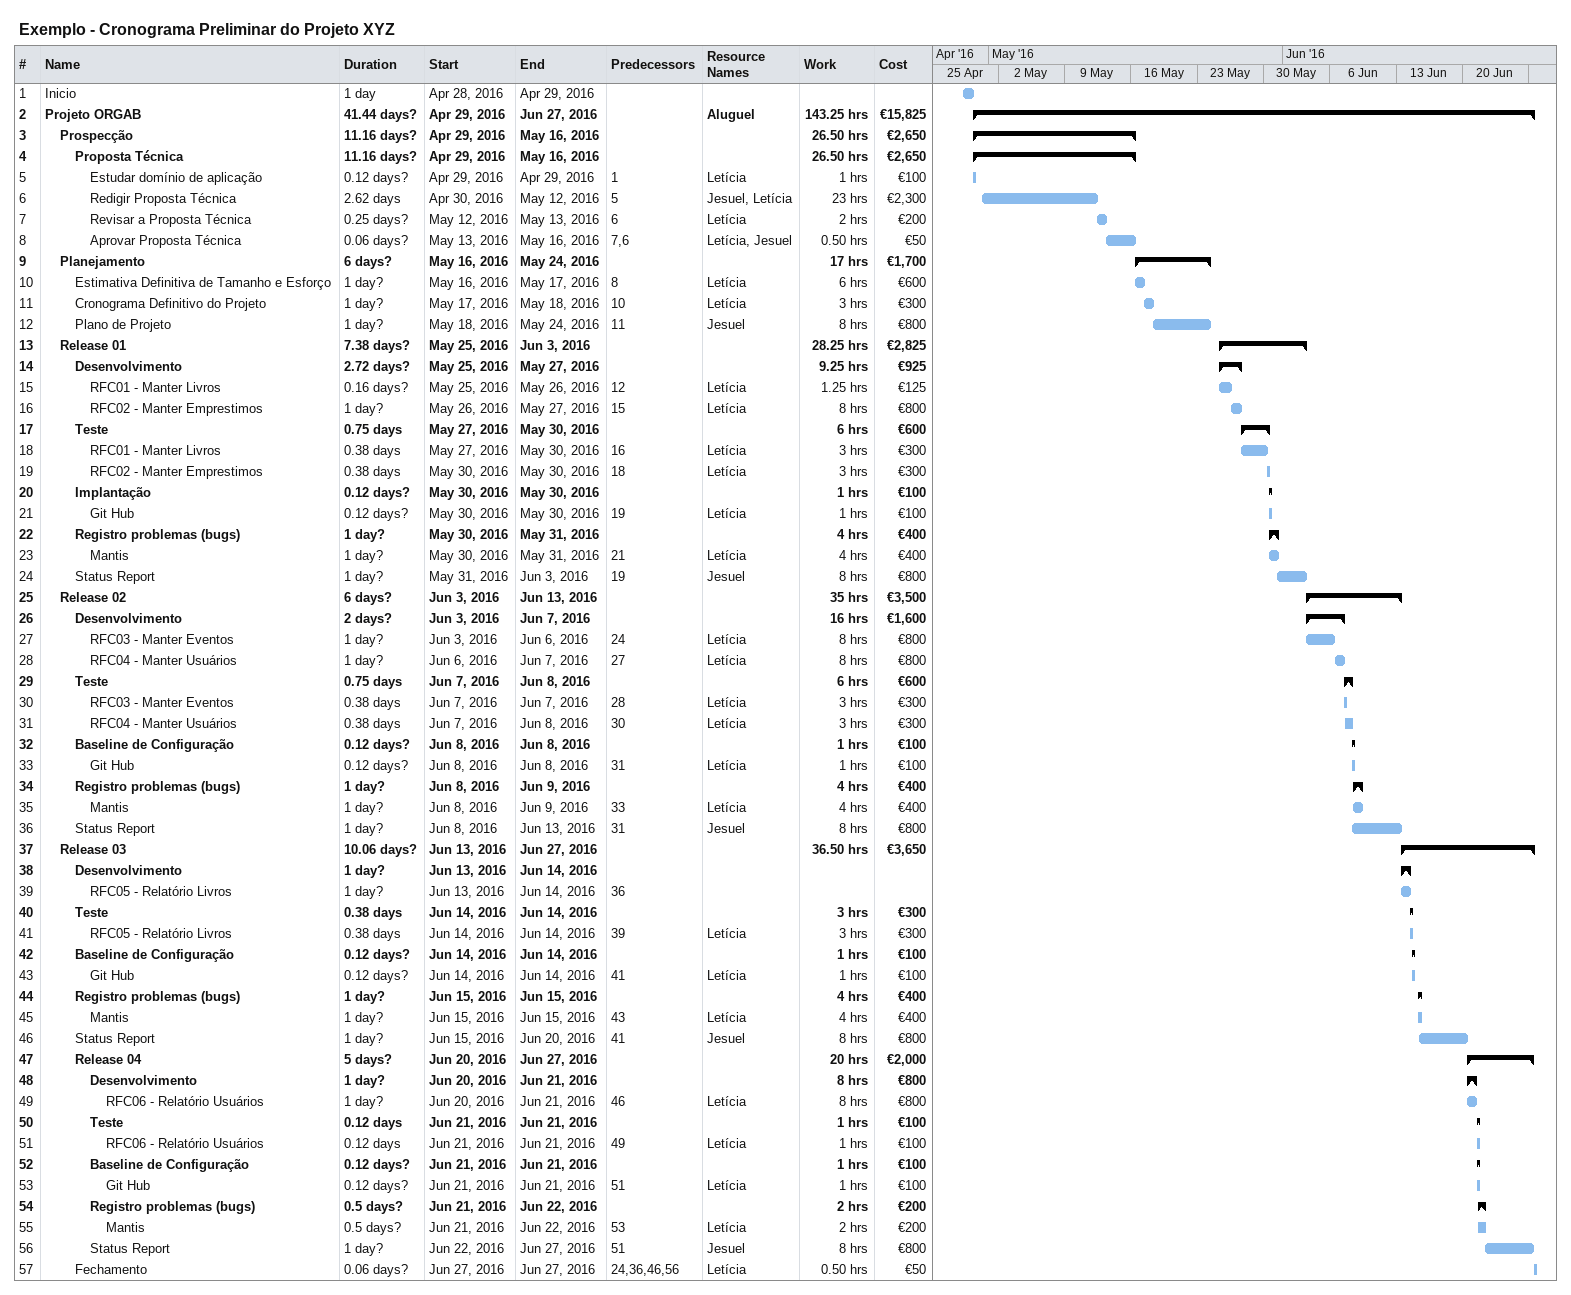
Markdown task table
Exemplo - Cronograma Preliminar do Projeto XYZ

| ID | Level | Task | Duration | Start | Finish | Predecessors | Resources | Work (h) | Cost (€) |
|---|---|---|---|---|---|---|---|---|---|
| 1 | 1 | Inicio | 1d | 2016-04-28 | 2016-04-29 |  |  |  |  |
| 2 | 1 | **Projeto ORGAB** | 41.44d? | 2016-04-29 | 2016-06-27 |  | Aluguel | 143.25 | 15825 |
| 3 | 2 | **Prospecção** | 11.16d? | 2016-04-29 | 2016-05-16 |  |  | 26.50 | 2650 |
| 4 | 3 | **Proposta Técnica** | 11.16d? | 2016-04-29 | 2016-05-16 |  |  | 26.50 | 2650 |
| 5 | 4 | Estudar domínio de aplicação | 0.12d? | 2016-04-29 | 2016-04-29 | 1 | Letícia | 1 | 100 |
| 6 | 4 | Redigir Proposta Técnica | 2.62d | 2016-04-30 | 2016-05-12 | 5 | Jesuel, Letícia | 23 | 2300 |
| 7 | 4 | Revisar a Proposta Técnica | 0.25d? | 2016-05-12 | 2016-05-13 | 6 | Letícia | 2 | 200 |
| 8 | 4 | Aprovar Proposta Técnica | 0.06d? | 2016-05-13 | 2016-05-16 | 7, 6 | Letícia, Jesuel | 0.50 | 50 |
| 9 | 2 | **Planejamento** | 6d? | 2016-05-16 | 2016-05-24 |  |  | 17 | 1700 |
| 10 | 3 | Estimativa Definitiva de Tamanho e Esforço | 1d? | 2016-05-16 | 2016-05-17 | 8 | Letícia | 6 | 600 |
| 11 | 3 | Cronograma Definitivo do Projeto | 1d? | 2016-05-17 | 2016-05-18 | 10 | Letícia | 3 | 300 |
| 12 | 3 | Plano de Projeto | 1d? | 2016-05-18 | 2016-05-24 | 11 | Jesuel | 8 | 800 |
| 13 | 2 | **Release 01** | 7.38d? | 2016-05-25 | 2016-06-03 |  |  | 28.25 | 2825 |
| 14 | 3 | **Desenvolvimento** | 2.72d? | 2016-05-25 | 2016-05-27 |  |  | 9.25 | 925 |
| 15 | 4 | RFC01 - Manter Livros | 0.16d? | 2016-05-25 | 2016-05-26 | 12 | Letícia | 1.25 | 125 |
| 16 | 4 | RFC02 - Manter Emprestimos | 1d? | 2016-05-26 | 2016-05-27 | 15 | Letícia | 8 | 800 |
| 17 | 3 | **Teste** | 0.75d | 2016-05-27 | 2016-05-30 |  |  | 6 | 600 |
| 18 | 4 | RFC01 - Manter Livros | 0.38d | 2016-05-27 | 2016-05-30 | 16 | Letícia | 3 | 300 |
| 19 | 4 | RFC02 - Manter Emprestimos | 0.38d | 2016-05-30 | 2016-05-30 | 18 | Letícia | 3 | 300 |
| 20 | 3 | **Implantação** | 0.12d? | 2016-05-30 | 2016-05-30 |  |  | 1 | 100 |
| 21 | 4 | Git Hub | 0.12d? | 2016-05-30 | 2016-05-30 | 19 | Letícia | 1 | 100 |
| 22 | 3 | **Registro problemas (bugs)** | 1d? | 2016-05-30 | 2016-05-31 |  |  | 4 | 400 |
| 23 | 4 | Mantis | 1d? | 2016-05-30 | 2016-05-31 | 21 | Letícia | 4 | 400 |
| 24 | 3 | Status Report | 1d? | 2016-05-31 | 2016-06-03 | 19 | Jesuel | 8 | 800 |
| 25 | 2 | **Release 02** | 6d? | 2016-06-03 | 2016-06-13 |  |  | 35 | 3500 |
| 26 | 3 | **Desenvolvimento** | 2d? | 2016-06-03 | 2016-06-07 |  |  | 16 | 1600 |
| 27 | 4 | RFC03 - Manter Eventos | 1d? | 2016-06-03 | 2016-06-06 | 24 | Letícia | 8 | 800 |
| 28 | 4 | RFC04 - Manter Usuários | 1d? | 2016-06-06 | 2016-06-07 | 27 | Letícia | 8 | 800 |
| 29 | 3 | **Teste** | 0.75d | 2016-06-07 | 2016-06-08 |  |  | 6 | 600 |
| 30 | 4 | RFC03 - Manter Eventos | 0.38d | 2016-06-07 | 2016-06-07 | 28 | Letícia | 3 | 300 |
| 31 | 4 | RFC04 - Manter Usuários | 0.38d | 2016-06-07 | 2016-06-08 | 30 | Letícia | 3 | 300 |
| 32 | 3 | **Baseline de Configuração** | 0.12d? | 2016-06-08 | 2016-06-08 |  |  | 1 | 100 |
| 33 | 4 | Git Hub | 0.12d? | 2016-06-08 | 2016-06-08 | 31 | Letícia | 1 | 100 |
| 34 | 3 | **Registro problemas (bugs)** | 1d? | 2016-06-08 | 2016-06-09 |  |  | 4 | 400 |
| 35 | 4 | Mantis | 1d? | 2016-06-08 | 2016-06-09 | 33 | Letícia | 4 | 400 |
| 36 | 3 | Status Report | 1d? | 2016-06-08 | 2016-06-13 | 31 | Jesuel | 8 | 800 |
| 37 | 2 | **Release 03** | 10.06d? | 2016-06-13 | 2016-06-27 |  |  | 36.50 | 3650 |
| 38 | 3 | **Desenvolvimento** | 1d? | 2016-06-13 | 2016-06-14 |  |  |  |  |
| 39 | 4 | RFC05 - Relatório Livros | 1d? | 2016-06-13 | 2016-06-14 | 36 |  |  |  |
| 40 | 3 | **Teste** | 0.38d | 2016-06-14 | 2016-06-14 |  |  | 3 | 300 |
| 41 | 4 | RFC05 - Relatório Livros | 0.38d | 2016-06-14 | 2016-06-14 | 39 | Letícia | 3 | 300 |
| 42 | 3 | **Baseline de Configuração** | 0.12d? | 2016-06-14 | 2016-06-14 |  |  | 1 | 100 |
| 43 | 4 | Git Hub | 0.12d? | 2016-06-14 | 2016-06-14 | 41 | Letícia | 1 | 100 |
| 44 | 3 | **Registro problemas (bugs)** | 1d? | 2016-06-15 | 2016-06-15 |  |  | 4 | 400 |
| 45 | 4 | Mantis | 1d? | 2016-06-15 | 2016-06-15 | 43 | Letícia | 4 | 400 |
| 46 | 3 | Status Report | 1d? | 2016-06-15 | 2016-06-20 | 41 | Jesuel | 8 | 800 |
| 47 | 3 | **Release 04** | 5d? | 2016-06-20 | 2016-06-27 |  |  | 20 | 2000 |
| 48 | 4 | **Desenvolvimento** | 1d? | 2016-06-20 | 2016-06-21 |  |  | 8 | 800 |
| 49 | 5 | RFC06 - Relatório Usuários | 1d? | 2016-06-20 | 2016-06-21 | 46 | Letícia | 8 | 800 |
| 50 | 4 | **Teste** | 0.12d | 2016-06-21 | 2016-06-21 |  |  | 1 | 100 |
| 51 | 5 | RFC06 - Relatório Usuários | 0.12d | 2016-06-21 | 2016-06-21 | 49 | Letícia | 1 | 100 |
| 52 | 4 | **Baseline de Configuração** | 0.12d? | 2016-06-21 | 2016-06-21 |  |  | 1 | 100 |
| 53 | 5 | Git Hub | 0.12d? | 2016-06-21 | 2016-06-21 | 51 | Letícia | 1 | 100 |
| 54 | 4 | **Registro problemas (bugs)** | 0.5d? | 2016-06-21 | 2016-06-22 |  |  | 2 | 200 |
| 55 | 5 | Mantis | 0.5d? | 2016-06-21 | 2016-06-22 | 53 | Letícia | 2 | 200 |
| 56 | 4 | Status Report | 1d? | 2016-06-22 | 2016-06-27 | 51 | Jesuel | 8 | 800 |
| 57 | 3 | Fechamento | 0.06d? | 2016-06-27 | 2016-06-27 | 24, 36, 46, 56 | Letícia | 0.50 | 50 |
